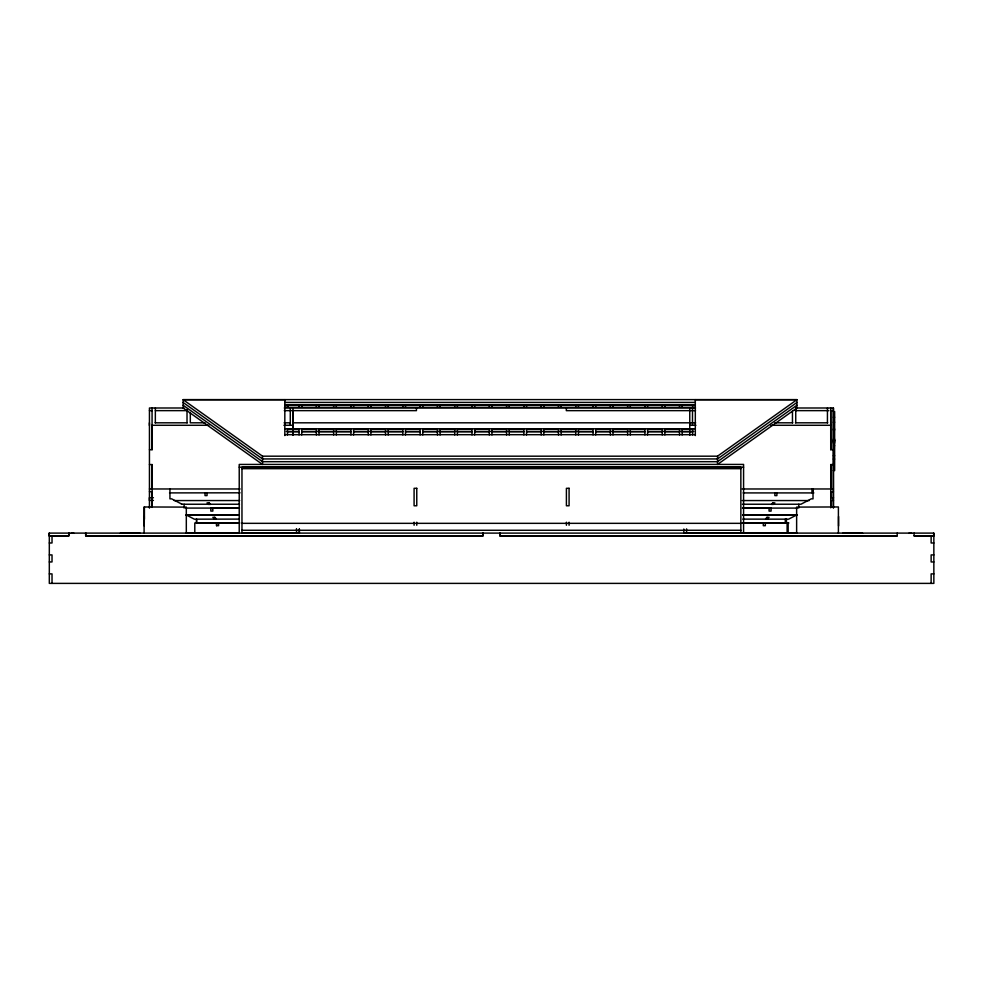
<?xml version="1.0" encoding="UTF-8"?>
<svg xmlns="http://www.w3.org/2000/svg" width="983" height="983" viewBox="0 0 983 983"><rect width="100%" height="100%" fill="white"/><g stroke="black" fill="none" stroke-linecap="round" stroke-linejoin="round"><path stroke-width="1.47" d="M216.579 525.684L216.579 522.981L216.579 525.696L218.607 525.684L218.607 522.981M474.678 434.941L474.691 429.129L489.288 429.129L489.288 434.941M284.824 399.725L183.157 399.725L262.535 456.186L717.529 456.186L796.906 399.725L695.313 399.725M796.906 402.489L717.529 458.938L262.535 458.938L183.157 402.489M796.906 405.242L717.529 461.691L262.535 461.691L183.157 405.242M796.328 515.141L788.612 519.171L742.755 519.122M284.824 402.403L695.313 402.403M284.824 404.689L695.313 404.689M284.824 405.193L695.313 405.193M284.824 407.343L695.313 407.343M184.03 407.994L149.441 407.994L149.441 508.125M284.296 407.994L695.509 407.994M795.739 422.813L795.739 407.994L833.437 407.994L833.437 507.425M149.441 410.636L152.07 410.636M155.363 410.636L187.63 410.636M284.296 410.636L291.091 410.636M291.816 410.636L416.448 410.636L416.448 407.994M695.509 410.636L566.306 410.648L566.368 407.994M795.21 410.636L828.816 410.636M833.375 417.222L834.641 417.222M833.375 422.211L834.641 422.211M155.117 422.813L187.372 422.813M205.042 422.813L190.309 422.813L190.309 412.442M284.099 422.813L290.28 422.813M695.62 422.813L292.971 422.813L292.971 410.648M774.776 422.813L792.765 422.813M795.431 422.813L827.711 422.813M152.046 425.283L208.875 425.283M283.903 425.283L293.094 425.283M689.759 425.283L695.903 425.283M770.819 425.283L830.733 425.283M284.824 428.797L695.313 428.797M833.375 429.055L834.641 429.055M833.375 429.952L834.641 429.952M286.348 431.426L298.611 431.426M301.67 431.426L350.685 431.426M353.745 431.426L402.76 431.426M405.819 431.426L419.606 431.426M422.678 431.426L471.68 431.426M474.752 431.426L523.767 431.426M526.827 431.426L592.688 431.426M595.747 431.426L644.762 431.426M647.834 431.426L693.777 431.426M287.491 431.77L299.053 431.77M301.732 431.77L316.354 431.77M319.033 431.77L333.642 431.77M336.321 431.77L350.943 431.77M353.622 431.77L368.232 431.77M370.91 431.77L385.533 431.77M388.211 431.77L402.833 431.77M405.5 431.77L420.122 431.77M422.801 431.77L437.423 431.77M440.101 431.77L454.711 431.77M457.39 431.77L471.987 431.77M489.288 431.77L474.691 431.77L474.691 429.129M491.955 431.77L506.577 431.77M509.255 431.77L523.878 431.77M526.556 431.77L541.166 431.77M543.845 431.77L558.467 431.77M561.146 431.77L575.755 431.77M578.434 431.77L593.044 431.77M595.723 431.77L610.345 431.77M613.011 431.77L627.633 431.77M630.312 431.77L644.922 431.77M647.6 431.77L662.21 431.77M664.889 431.77L679.511 431.77M682.177 431.77L692.634 431.77M284.824 434.683L695.313 434.683M833.375 439.204L834.641 439.204M833.375 440.667L834.641 440.667M833.375 441.65L834.641 441.65M833.375 441.969L834.641 441.969M833.375 442.952L834.641 442.952M834.641 445.741L833.375 445.741L833.4 508.125M149.441 449.686L152.144 449.686L152.144 425.283M830.709 407.994L830.733 449.686L833.437 449.686M833.375 455.731L834.641 455.731M833.375 459.061L834.641 459.061M149.441 464.566L152.144 464.566L152.205 507.154M830.733 507.756L830.733 464.566L833.437 464.566M239.225 467.195L743.578 467.195M241.965 468.67L740.85 468.67M833.375 470.587L834.641 470.587L834.641 411.472M149.441 488.969L240.073 488.969M742.153 488.981L833.437 488.969M149.441 491.672L152.205 491.672M812.916 491.672L813.359 488.969M833.437 491.672L830.733 491.672L830.795 497.717L833.486 497.73M169.531 492.901L240.012 492.815M743.148 492.913L813.85 492.913M153.434 497.73L149.379 497.73L149.379 500.421L153.434 500.421M174.151 500.568L239.643 500.556M742.251 500.556L809.279 500.568M833.486 500.421L830.758 500.421L830.795 507.425M181.536 504.242L239.471 504.242M742.435 504.242L800.961 504.23L811.245 498.86L813.015 498.86L813.015 488.969M185.861 508.076L239.471 508.076M742.435 508.088L797.213 508.088M743.111 508.1L768.497 508.088M210.817 508.371L212.844 508.371M769.062 508.371L771.09 508.371M186.131 515.067L239.311 515.067M742.583 515.08L797.287 515.08M186.02 515.092L239.25 515.117M742.656 515.129L797.41 515.104M214.896 517.316L212.869 517.316L214.245 518.84L216.272 518.84L214.724 517.316M239.152 519.11L194.339 519.171L186.623 515.141M239.152 522.956L196.625 522.968L196.625 519.122M742.755 522.956L785.282 522.981L785.282 519.135M239.754 522.981L194.794 522.981L194.794 532.921M742.14 522.993L788.882 522.993M241.965 523.337L740.85 523.337M241.965 530.267L740.85 530.267M185.701 532.921L238.82 532.909M241.855 532.909L296.522 532.909M685.384 532.921L797.25 532.921M71.206 533.265L73.922 533.265M120.258 533.265L140.139 533.265M186.475 533.265L189.203 533.265M793.637 533.253L796.365 533.253M842.701 533.253L862.582 533.253M908.919 533.253L911.646 533.253M897.196 535.809L499.806 535.809L499.806 533.105M914.104 535.809L933.69 535.809L933.69 533.105M49.31 535.956L68.896 535.956L68.896 533.105M933.85 535.956L914.104 535.956L914.104 533.105M49.31 542.985L52.025 542.985L52.025 535.956M933.85 542.985L931.134 542.985L931.134 535.956M49.31 554.916L52.025 554.916L52.025 561.957L49.31 561.957M933.85 554.916L931.134 554.916L931.134 561.957L933.85 561.957M49.31 573.888L52.025 573.888L52.025 583.386M933.85 573.888L931.134 573.888L931.134 583.386M213.409 508.076L238.795 508.088M181.99 504.23L171.693 498.86L169.936 498.86L169.936 488.969M897.196 533.105L897.196 535.956L499.954 535.956L499.954 533.105M838.573 516.505L838.585 525.966M838.401 533.093L838.401 506.958L796.635 507.093L796.635 533.093M833.4 407.994L833.4 410.636L830.733 410.636L830.795 449.686M833.375 411.472L833.375 445.09M830.795 464.566L830.795 488.969M827.453 407.994L827.428 422.813M811.97 488.981L811.97 492.815M798.81 504.23L798.737 508.088M795.763 407.994L795.763 410.636M792.458 410.955L792.458 422.813M788.157 522.981L788.157 532.921M787.113 522.993L787.113 532.921M786.461 519.171L786.461 522.981M776.889 492.901L776.889 495.604L774.862 495.592L774.862 492.901M771.09 508.088L771.09 511.099L769.062 511.099L769.062 508.088M765.327 522.981L765.327 525.696L763.3 525.696L763.3 522.981M743.578 533.105L743.578 464.431L239.225 464.443L239.225 533.105M740.85 533.105L740.85 467.195L241.965 467.257L241.965 533.105M717.529 456.186L717.529 464.443L796.906 407.994L796.906 399.614L183.157 399.614L183.157 407.994L262.535 464.443L262.535 456.186M695.313 399.614L695.313 435.567M692.634 404.689L692.634 407.343M692.634 434.941L692.634 429.129L682.177 429.129L682.177 434.941M692.511 407.994L692.487 425.283M689.759 407.994L689.759 435.346M686.601 528.866L686.601 533.118M683.824 529.001L683.836 533.118M682.177 404.689L682.177 407.343M679.511 404.689L679.511 407.343M679.511 434.941L679.511 429.129L664.889 429.129L664.889 434.941M664.889 404.689L664.889 407.343M662.21 404.689L662.21 407.343M662.21 434.941L662.21 429.129L647.6 429.129L647.6 434.941M647.6 404.689L647.6 407.343M644.922 404.689L644.922 407.343M644.922 434.941L644.922 429.129L630.312 429.129L630.312 434.941M630.312 404.689L630.312 407.343M627.633 404.689L627.633 407.343M627.633 434.941L627.633 429.129L613.011 429.129L613.011 434.941M613.011 404.689L613.011 407.343M610.345 404.689L610.345 407.343M610.345 434.941L610.345 429.129L595.723 429.129L595.723 434.941M595.723 404.689L595.723 407.343M593.044 404.689L593.044 407.343M593.044 434.941L593.044 429.129L578.434 429.129L578.434 434.941M578.434 404.689L578.434 407.343M575.755 404.689L575.755 407.343M575.755 434.941L575.755 429.129L561.146 429.129L561.146 434.941M569.083 522.206L569.083 525.278M566.405 522.206L566.405 525.278M561.146 404.689L561.146 407.343M558.467 404.689L558.467 407.343M558.467 434.941L558.467 429.129L543.845 429.129L543.845 434.941M543.845 404.689L543.845 407.343M541.166 404.689L541.166 407.343M541.166 434.941L541.166 429.129L526.556 429.129L526.556 434.941M526.556 404.689L526.556 407.343M523.878 404.689L523.878 407.343M523.878 434.941L523.878 429.129L509.255 429.129L509.255 434.941M509.255 404.689L509.255 407.343M506.577 404.689L506.577 407.343M506.577 434.941L506.577 429.129L491.955 429.129L491.955 434.941M491.955 404.689L491.955 407.343M489.288 404.689L489.288 407.343M483.046 533.105L483.046 535.956L85.804 535.956L85.804 533.105M482.886 533.105L482.886 535.809L85.656 535.809L85.656 533.105M474.691 404.689L474.691 407.343M471.987 404.689L471.987 407.343M471.987 434.941L471.987 429.129L457.39 429.129L457.39 434.941M457.39 404.689L457.39 407.343M454.711 404.689L454.711 407.343M454.711 434.941L454.711 429.129L440.101 429.129L440.101 434.941M440.101 404.689L440.101 407.343M437.423 404.689L437.423 407.343M437.423 434.941L437.423 429.129L422.801 429.129L422.801 434.941M422.801 404.689L422.801 407.343M420.122 404.689L420.122 407.343M420.122 434.941L420.122 429.129L405.5 429.129L405.5 434.941M416.767 522.206L416.767 525.278M414.089 522.206L414.089 525.278M405.5 404.689L405.5 407.343M402.833 404.689L402.833 407.343M402.833 434.941L402.833 429.129L388.211 429.129L388.211 434.941M388.211 404.689L388.211 407.343M385.533 404.689L385.533 407.343M385.533 434.941L385.533 429.129L370.91 429.129L370.91 434.941M370.91 404.689L370.91 407.343M368.232 404.689L368.232 407.343M368.232 434.941L368.232 429.129L353.622 429.129L353.622 434.941M353.622 404.689L353.622 407.343M350.943 404.689L350.943 407.343M350.943 434.941L350.943 429.129L336.321 429.129L336.321 434.941M336.321 404.689L336.321 407.343M333.642 404.689L333.642 407.343M333.642 434.941L333.642 429.129L319.033 429.129L319.033 434.941M319.033 404.689L319.033 407.343M316.354 404.689L316.354 407.343M316.354 434.941L316.354 429.129L301.732 429.129L301.732 434.941M301.904 404.689L301.904 407.343M301.732 404.689L301.732 407.343M299.336 529.087L299.336 533.118L299.323 529.001M299.053 404.689L299.053 407.343M299.053 434.941L299.053 429.129L287.491 429.129L287.491 434.941M296.497 528.645L296.571 533.118M292.995 407.994L292.995 435.346M292.799 425.283L292.799 428.342M292.799 431.39L292.799 434.437M290.28 407.994L290.28 425.283M287.663 404.689L287.663 407.343M287.491 404.689L287.491 407.343M284.824 399.614L284.824 435.567M212.844 508.076L212.844 511.086L210.817 511.086L210.817 508.076M207.044 492.901L207.044 495.592L205.017 495.592L205.017 492.901M196.489 519.171L196.489 522.981M187.016 409.469L187.016 422.813M186.315 533.105L186.315 507.105L144.096 506.97L144.096 533.105M184.14 504.23L184.14 508.076M155.363 407.994L155.339 422.813M152.07 407.994L152.07 449.686M152.07 464.566L152.07 488.969M152.07 491.672L152.07 507.425M149.416 422.813L149.416 425.479M144.415 506.958L144.415 519.257M144.304 516.505L144.255 525.966M68.736 533.105L68.736 535.809L49.15 535.809L49.15 533.105L933.85 533.105L933.85 583.386L49.31 583.386L49.31 533.105M772.798 502.854L771.422 504.402L773.449 504.39L774.825 502.854L772.798 502.866M766.998 517.316L765.634 518.852L767.662 518.84L769.025 517.316L766.998 517.316M834.641 440.151L833.375 440.151L834.641 440.187M416.767 488.305L414.089 488.305L414.089 505.778L416.767 505.778L416.767 488.305M569.083 488.305L566.405 488.305L566.405 505.778L569.083 505.778L569.083 488.305M209.109 502.854L207.081 502.854L208.445 504.39L210.485 504.39L209.109 502.854"/></g></svg>
